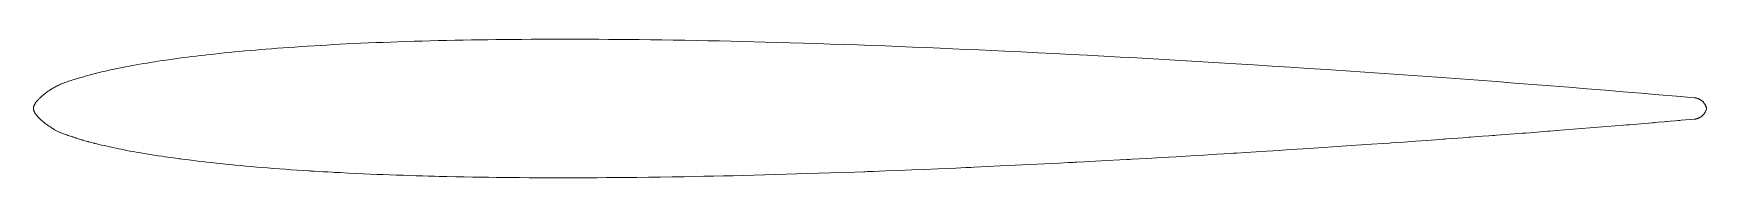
# Model space of a CAD drawing. Header units: millimetres. Extents: x 182.5 to 247.5, y 163.8 to 169.2.
import ezdxf

# ---------------------------------------------------------------- set-up
doc = ezdxf.new("R2010")
doc.units = ezdxf.units.MM
doc.layers.add('Geometries', color=7, linetype='Continuous')

msp = doc.modelspace()

# ---------------------------------------------------------------- linework, layer by layer
at = {"layer": 'Geometries', "linetype": 'Continuous', "lineweight": 13, "flags": 128}
for points in [[(182.5, 166.501), (182.5, 166.514), (182.501, 166.526), (182.503, 166.538), (182.505, 166.55), (182.507, 166.562), (182.51, 166.574), (182.514, 166.586), (182.517, 166.598), (182.523, 166.613), (182.529, 166.627), (182.536, 166.641), (182.543, 166.656), (182.551, 166.67), (182.561, 166.687), (182.572, 166.704), (182.584, 166.721), (182.595, 166.738), (182.608, 166.754), (182.62, 166.77), (182.633, 166.785), (182.651, 166.807), (182.67, 166.827), (182.689, 166.848), (182.708, 166.868), (182.728, 166.888), (182.755, 166.913), (182.781, 166.938), (182.809, 166.963), (182.84, 166.991), (182.871, 167.018), (182.903, 167.045), (182.936, 167.072), (182.969, 167.098), (183.002, 167.123), (183.034, 167.147), (183.066, 167.17), (183.098, 167.192), (183.131, 167.214), (183.164, 167.236), (183.197, 167.257), (183.231, 167.278), (183.266, 167.298), (183.301, 167.318), (183.335, 167.337), (183.371, 167.356), (183.406, 167.374), (183.442, 167.391), (183.48, 167.409), (183.518, 167.427), (183.556, 167.443), (183.594, 167.46), (183.633, 167.476), (183.672, 167.491), (183.719, 167.509), (183.766, 167.526), (183.813, 167.543), (183.86, 167.559), (183.908, 167.574), (183.971, 167.595), (184.034, 167.614), (184.096, 167.634), (184.198, 167.665), (184.3, 167.695), (184.402, 167.726), (184.505, 167.755), (184.607, 167.784), (184.709, 167.813), (184.806, 167.839), (184.903, 167.864), (185, 167.889), (185.098, 167.913), (185.195, 167.936), (185.293, 167.959), (185.391, 167.981), (185.489, 168.003), (185.587, 168.023), (185.685, 168.044), (185.814, 168.07), (185.943, 168.095), (186.072, 168.12), (186.213, 168.147), (186.353, 168.173), (186.494, 168.198), (186.635, 168.223), (186.776, 168.248), (186.914, 168.271), (187.053, 168.294), (187.191, 168.317), (187.33, 168.338), (187.495, 168.364), (187.661, 168.388), (187.826, 168.412), (187.992, 168.435), (188.158, 168.458), (188.324, 168.48), (188.489, 168.501), (188.655, 168.522), (188.821, 168.543), (188.987, 168.563), (189.153, 168.582), (189.32, 168.601), (189.515, 168.622), (189.711, 168.643), (189.907, 168.664), (190.104, 168.684), (190.307, 168.704), (190.51, 168.723), (190.714, 168.742), (190.917, 168.76), (191.121, 168.777), (191.324, 168.795), (191.528, 168.811), (191.752, 168.829), (191.976, 168.846), (192.2, 168.863), (192.425, 168.879), (192.649, 168.894), (192.899, 168.911), (193.149, 168.927), (193.4, 168.942), (193.65, 168.957), (193.901, 168.972), (194.151, 168.986), (194.402, 168.999), (194.652, 169.012), (194.938, 169.026), (195.225, 169.039), (195.511, 169.052), (195.798, 169.064), (196.084, 169.075), (196.371, 169.086), (196.657, 169.096), (196.972, 169.107), (197.287, 169.117), (197.603, 169.126), (197.918, 169.135), (198.233, 169.143), (198.553, 169.15), (198.874, 169.157), (199.194, 169.164), (199.514, 169.17), (199.835, 169.175), (200.149, 169.18), (200.464, 169.184), (200.779, 169.187), (201.093, 169.19), (201.468, 169.193), (201.842, 169.196), (202.217, 169.197), (202.592, 169.198), (202.966, 169.199), (203.341, 169.199), (203.715, 169.198), (204.09, 169.197), (204.465, 169.195), (204.839, 169.192), (205.214, 169.189), (205.588, 169.186), (206.03, 169.181), (206.471, 169.176), (206.913, 169.17), (207.354, 169.163), (207.804, 169.156), (208.253, 169.147), (208.703, 169.139), (209.152, 169.129), (209.601, 169.119), (210.043, 169.109), (210.484, 169.098), (210.925, 169.086), (211.367, 169.074), (211.892, 169.059), (212.417, 169.044), (212.943, 169.027), (213.468, 169.01), (213.993, 168.992), (214.519, 168.974), (215.052, 168.954), (215.586, 168.934), (216.119, 168.913), (216.653, 168.892), (217.186, 168.87), (217.72, 168.847), (218.223, 168.826), (218.726, 168.803), (219.229, 168.78), (219.732, 168.757), (220.235, 168.733), (220.876, 168.702), (221.517, 168.671), (222.159, 168.638), (222.8, 168.605), (223.441, 168.572), (224.083, 168.537), (224.724, 168.502), (225.365, 168.467), (226.006, 168.43), (226.647, 168.394), (227.288, 168.356), (227.929, 168.318), (228.57, 168.28), (229.211, 168.24), (229.916, 168.197), (230.621, 168.152), (231.326, 168.107), (232.031, 168.061), (232.736, 168.015), (233.484, 167.965), (234.231, 167.914), (234.978, 167.862), (235.726, 167.81), (236.473, 167.756), (237.22, 167.702), (237.925, 167.651), (238.629, 167.598), (239.334, 167.545), (240.038, 167.491), (240.742, 167.437), (241.446, 167.382), (242.151, 167.326), (242.855, 167.269), (243.559, 167.212), (244.263, 167.153), (244.954, 167.096), (245.645, 167.037), (246.337, 166.978), (247.028, 166.918)], [(247.029, 166.085), (246.51, 166.04), (246.461, 166.035), (246.398, 166.03), (246.285, 166.02), (246.085, 166.003), (245.972, 165.993), (245.946, 165.991), (245.927, 165.989), (245.848, 165.982), (245.619, 165.963), (245.519, 165.954), (245.475, 165.951), (245.445, 165.948), (245.384, 165.943), (244.667, 165.882), (244.49, 165.868), (244.425, 165.862), (244.395, 165.86), (244.271, 165.849), (243.621, 165.796), (242.971, 165.743), (242.321, 165.69), (241.671, 165.638), (241.415, 165.618), (241.33, 165.611), (241.231, 165.604), (241.054, 165.59), (240.652, 165.558), (240.475, 165.545), (240.397, 165.539), (240.345, 165.535), (239.704, 165.485), (239.345, 165.458), (239.259, 165.452), (239.181, 165.446), (239.043, 165.435), (238.794, 165.417), (238.479, 165.393), (238.34, 165.383), (238.294, 165.379), (238.27, 165.378), (238.049, 165.361), (237.408, 165.314), (237.319, 165.308), (237.256, 165.303), (237.134, 165.294), (236.637, 165.258), (236.194, 165.227), (235.751, 165.195), (235.397, 165.17), (235.243, 165.16), (235.182, 165.155), (234.934, 165.138), (234.49, 165.107), (234.094, 165.08), (233.699, 165.053), (233.154, 165.016), (232.61, 164.98), (232.066, 164.944), (231.348, 164.897), (231.171, 164.886), (231.03, 164.877), (230.907, 164.869), (230.411, 164.837), (230.008, 164.812), (229.606, 164.787), (229.252, 164.765), (229.104, 164.756), (229.042, 164.752), (228.478, 164.718), (227.974, 164.687), (227.47, 164.657), (226.897, 164.624), (226.324, 164.59), (225.751, 164.558), (225.178, 164.525), (225.079, 164.52), (224.982, 164.514), (224.703, 164.499), (224.206, 164.472), (223.763, 164.448), (223.319, 164.424), (223.041, 164.409), (222.946, 164.404), (222.898, 164.402), (222.702, 164.392), (222.354, 164.374), (221.781, 164.345), (221.207, 164.317), (220.634, 164.289), (220.061, 164.261), (219.556, 164.238), (219.052, 164.214), (218.913, 164.208), (218.823, 164.204), (218.726, 164.2), (218.336, 164.182), (217.987, 164.167), (217.638, 164.152), (217.133, 164.13), (216.629, 164.11), (216.124, 164.09), (215.619, 164.07), (215.122, 164.052), (214.903, 164.044), (214.807, 164.04), (214.758, 164.038), (214.409, 164.026), (213.937, 164.009), (213.465, 163.993), (212.993, 163.977), (212.575, 163.964), (212.158, 163.951), (211.741, 163.938), (211.324, 163.926), (210.906, 163.914), (210.489, 163.903), (210.072, 163.892), (209.689, 163.883), (209.307, 163.874), (208.924, 163.866), (208.541, 163.859), (208.159, 163.852), (207.776, 163.845), (207.317, 163.838), (206.858, 163.831), (206.399, 163.824), (205.94, 163.818), (205.48, 163.813), (205.12, 163.81), (204.759, 163.807), (204.398, 163.805), (204.037, 163.803), (203.676, 163.802), (203.294, 163.801), (202.911, 163.801), (202.528, 163.802), (202.146, 163.804), (201.763, 163.806), (201.38, 163.809), (201.079, 163.811), (200.779, 163.814), (200.478, 163.817), (200.177, 163.821), (199.877, 163.825), (199.576, 163.83), (199.239, 163.836), (198.903, 163.843), (198.566, 163.851), (198.426, 163.854), (198.378, 163.855), (198.354, 163.856), (198.256, 163.858), (198.082, 163.862), (197.846, 163.869), (197.609, 163.875), (197.373, 163.882), (197.117, 163.89), (196.861, 163.898), (196.605, 163.907), (196.349, 163.916), (196.092, 163.926), (195.836, 163.936), (195.58, 163.947), (195.324, 163.959), (195.024, 163.973), (194.723, 163.987), (194.423, 164.002), (194.298, 164.008), (194.241, 164.011), (194.193, 164.014), (194.107, 164.018), (193.933, 164.028), (193.758, 164.038), (193.584, 164.048), (193.41, 164.058), (193.324, 164.063), (193.286, 164.066), (193.263, 164.067), (193.203, 164.071), (192.973, 164.086), (192.744, 164.101), (192.514, 164.117), (192.285, 164.134), (192.055, 164.151), (191.826, 164.169), (191.596, 164.187), (191.386, 164.204), (191.175, 164.222), (190.965, 164.24), (190.755, 164.259), (190.545, 164.278), (190.334, 164.297), (190.151, 164.315), (189.967, 164.334), (189.783, 164.353), (189.6, 164.372), (189.416, 164.392), (189.233, 164.413), (189.06, 164.433), (188.887, 164.454), (188.714, 164.475), (188.542, 164.496), (188.369, 164.518), (188.217, 164.538), (188.18, 164.543), (188.177, 164.543), (188.173, 164.543), (188.17, 164.544), (188.167, 164.544), (188.165, 164.544), (188.159, 164.545), (188.133, 164.549), (188.026, 164.563), (187.932, 164.576), (187.837, 164.589), (187.724, 164.605), (187.611, 164.621), (187.498, 164.638), (187.345, 164.662), (187.191, 164.686), (187.038, 164.71), (186.884, 164.735), (186.731, 164.76), (186.61, 164.781), (186.49, 164.802), (186.37, 164.823), (186.249, 164.845), (186.129, 164.868), (186.02, 164.889), (185.912, 164.911), (185.803, 164.934), (185.694, 164.957), (185.586, 164.981), (185.477, 165.004), (185.369, 165.028), (185.257, 165.053), (185.146, 165.078), (185.034, 165.104), (184.961, 165.122), (184.888, 165.14), (184.887, 165.14), (184.886, 165.14), (184.885, 165.14), (184.884, 165.14), (184.884, 165.141), (184.883, 165.141), (184.882, 165.141), (184.878, 165.142), (184.87, 165.144), (184.856, 165.148), (184.83, 165.154), (184.747, 165.175), (184.665, 165.197), (184.642, 165.203), (184.64, 165.204), (184.637, 165.205), (184.633, 165.206), (184.629, 165.207), (184.625, 165.208), (184.609, 165.212), (184.545, 165.23), (184.488, 165.246), (184.431, 165.263), (184.406, 165.27), (184.395, 165.274), (184.393, 165.274), (184.391, 165.275), (184.39, 165.275), (184.389, 165.275), (184.371, 165.281), (184.34, 165.29), (184.283, 165.308), (184.233, 165.324), (184.183, 165.341), (184.152, 165.351), (184.15, 165.352), (184.148, 165.352), (184.146, 165.353), (184.145, 165.353), (184.143, 165.354), (184.138, 165.356), (184.117, 165.363), (184.078, 165.376), (184.039, 165.389), (184.03, 165.392), (184.029, 165.392), (184.028, 165.392), (184.027, 165.393), (184.026, 165.393), (184.024, 165.394), (184.022, 165.394), (184.02, 165.395), (184.018, 165.396), (183.991, 165.404), (183.941, 165.42), (183.891, 165.436), (183.841, 165.452), (183.791, 165.469), (183.741, 165.485), (183.706, 165.498), (183.671, 165.51), (183.636, 165.523), (183.601, 165.536), (183.566, 165.55), (183.532, 165.564), (183.498, 165.579), (183.472, 165.591), (183.446, 165.603), (183.42, 165.616), (183.395, 165.629), (183.37, 165.643), (183.345, 165.657), (183.32, 165.671), (183.303, 165.682), (183.286, 165.693), (183.268, 165.704), (183.251, 165.715), (183.235, 165.725), (183.219, 165.735), (183.216, 165.737), (183.212, 165.739), (183.209, 165.742), (183.206, 165.744), (183.203, 165.746), (183.2, 165.748), (183.197, 165.749), (183.196, 165.75), (183.17, 165.768), (183.143, 165.785), (183.111, 165.807), (183.079, 165.829), (183.047, 165.852), (183.02, 165.871), (182.993, 165.891), (182.97, 165.909), (182.959, 165.917), (182.958, 165.918), (182.956, 165.919), (182.954, 165.921), (182.952, 165.923), (182.949, 165.925), (182.947, 165.926), (182.945, 165.928), (182.917, 165.95), (182.89, 165.972), (182.863, 165.994), (182.843, 166.01), (182.841, 166.012), (182.84, 166.013), (182.839, 166.014), (182.838, 166.015), (182.837, 166.015), (182.836, 166.016), (182.835, 166.017), (182.834, 166.018), (182.82, 166.03), (182.8, 166.047), (182.781, 166.065), (182.762, 166.082), (182.743, 166.1), (182.733, 166.11), (182.732, 166.111), (182.731, 166.111), (182.731, 166.112), (182.73, 166.112), (182.73, 166.113), (182.729, 166.114), (182.729, 166.114), (182.721, 166.121), (182.709, 166.133), (182.694, 166.149), (182.687, 166.156), (182.686, 166.157), (182.685, 166.158), (182.685, 166.159), (182.684, 166.16), (182.682, 166.161), (182.681, 166.163), (182.667, 166.178), (182.654, 166.193), (182.641, 166.208), (182.628, 166.223), (182.615, 166.239), (182.604, 166.253), (182.6, 166.259), (182.599, 166.26), (182.599, 166.261), (182.598, 166.261), (182.598, 166.262), (182.59, 166.273), (182.582, 166.284), (182.573, 166.297), (182.565, 166.31), (182.557, 166.324), (182.549, 166.338), (182.541, 166.353), (182.534, 166.368), (182.527, 166.382), (182.521, 166.397), (182.516, 166.411), (182.512, 166.424), (182.508, 166.437), (182.506, 166.449), (182.505, 166.454), (182.504, 166.455), (182.504, 166.457), (182.504, 166.458), (182.504, 166.46), (182.503, 166.462), (182.502, 166.469), (182.501, 166.476), (182.5, 166.489), (182.5, 166.501)], [(247.028, 166.918), (247.045, 166.916), (247.061, 166.913), (247.078, 166.911), (247.095, 166.907), (247.111, 166.903), (247.128, 166.899), (247.144, 166.893), (247.161, 166.887), (247.179, 166.881), (247.196, 166.873), (247.213, 166.865), (247.23, 166.857), (247.246, 166.848), (247.262, 166.838), (247.278, 166.828), (247.293, 166.817), (247.308, 166.806), (247.323, 166.795), (247.336, 166.783), (247.35, 166.77), (247.363, 166.758), (247.376, 166.744), (247.388, 166.73), (247.4, 166.716), (247.412, 166.701), (247.423, 166.686), (247.433, 166.671), (247.442, 166.656), (247.451, 166.64), (247.459, 166.624), (247.466, 166.609), (247.473, 166.595), (247.479, 166.579), (247.484, 166.564), (247.489, 166.549), (247.493, 166.533), (247.497, 166.517), (247.5, 166.501)], [(247.5, 166.501), (247.497, 166.484), (247.493, 166.468), (247.489, 166.452), (247.483, 166.436), (247.478, 166.42), (247.472, 166.404), (247.465, 166.389), (247.457, 166.372), (247.448, 166.356), (247.439, 166.34), (247.429, 166.325), (247.419, 166.309), (247.407, 166.295), (247.396, 166.28), (247.384, 166.266), (247.371, 166.252), (247.358, 166.239), (247.345, 166.227), (247.331, 166.214), (247.317, 166.203), (247.303, 166.192), (247.288, 166.181), (247.272, 166.17), (247.256, 166.16), (247.24, 166.151), (247.224, 166.142), (247.207, 166.134), (247.19, 166.126), (247.173, 166.119), (247.156, 166.113), (247.139, 166.107), (247.121, 166.101), (247.102, 166.097), (247.084, 166.093), (247.066, 166.089), (247.047, 166.087), (247.029, 166.085)]]:
    msp.add_lwpolyline(points, dxfattribs=at)

doc.saveas('drawing.dxf')
